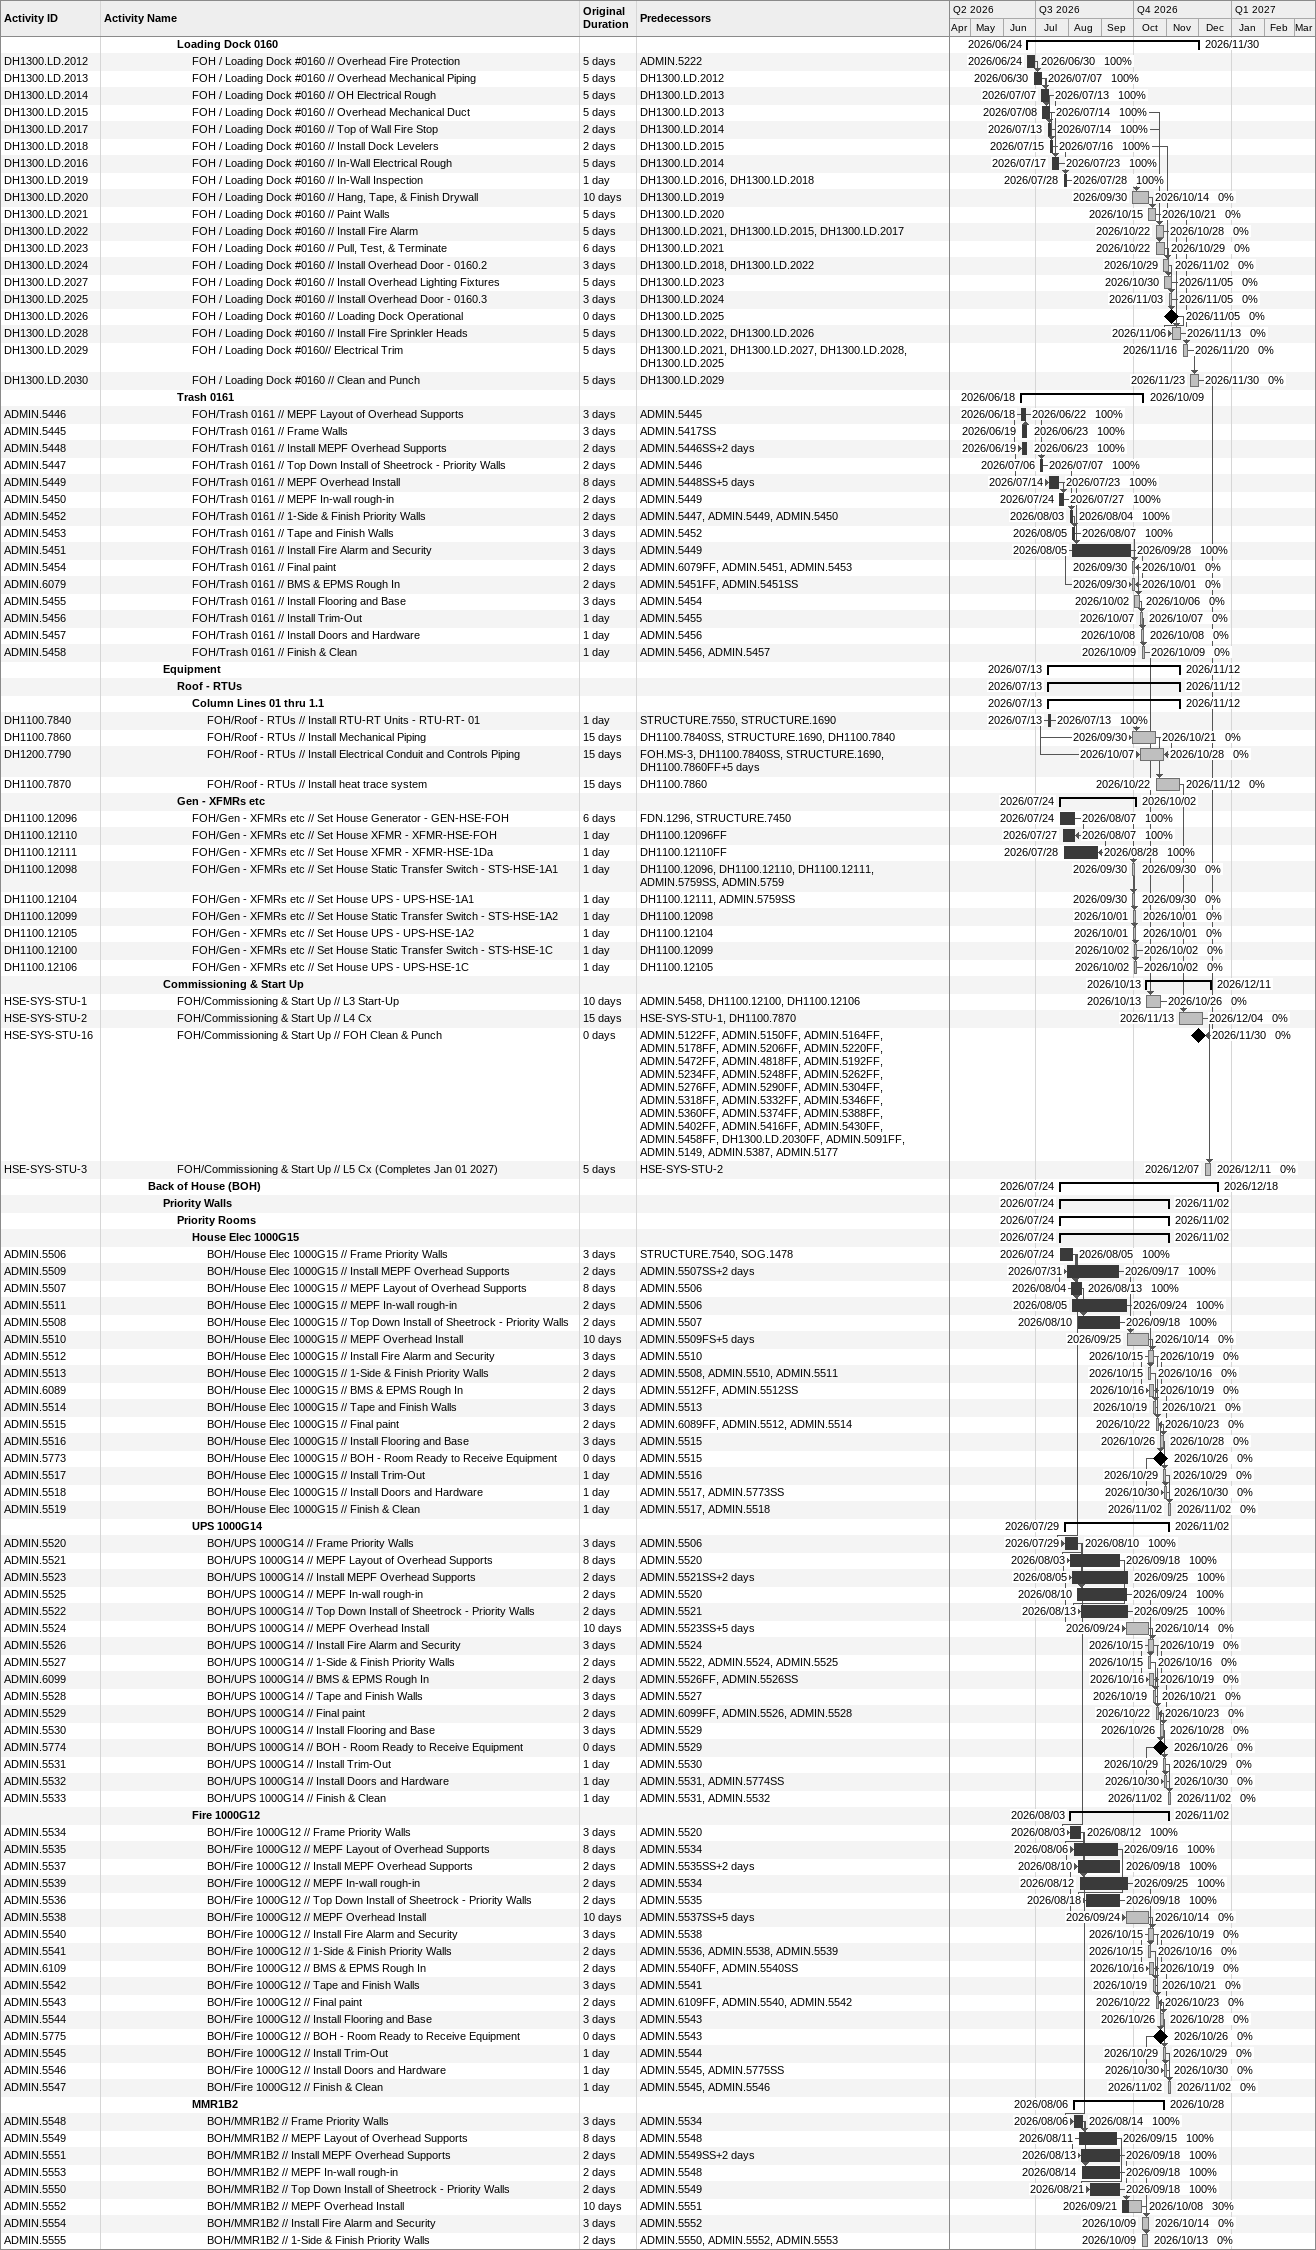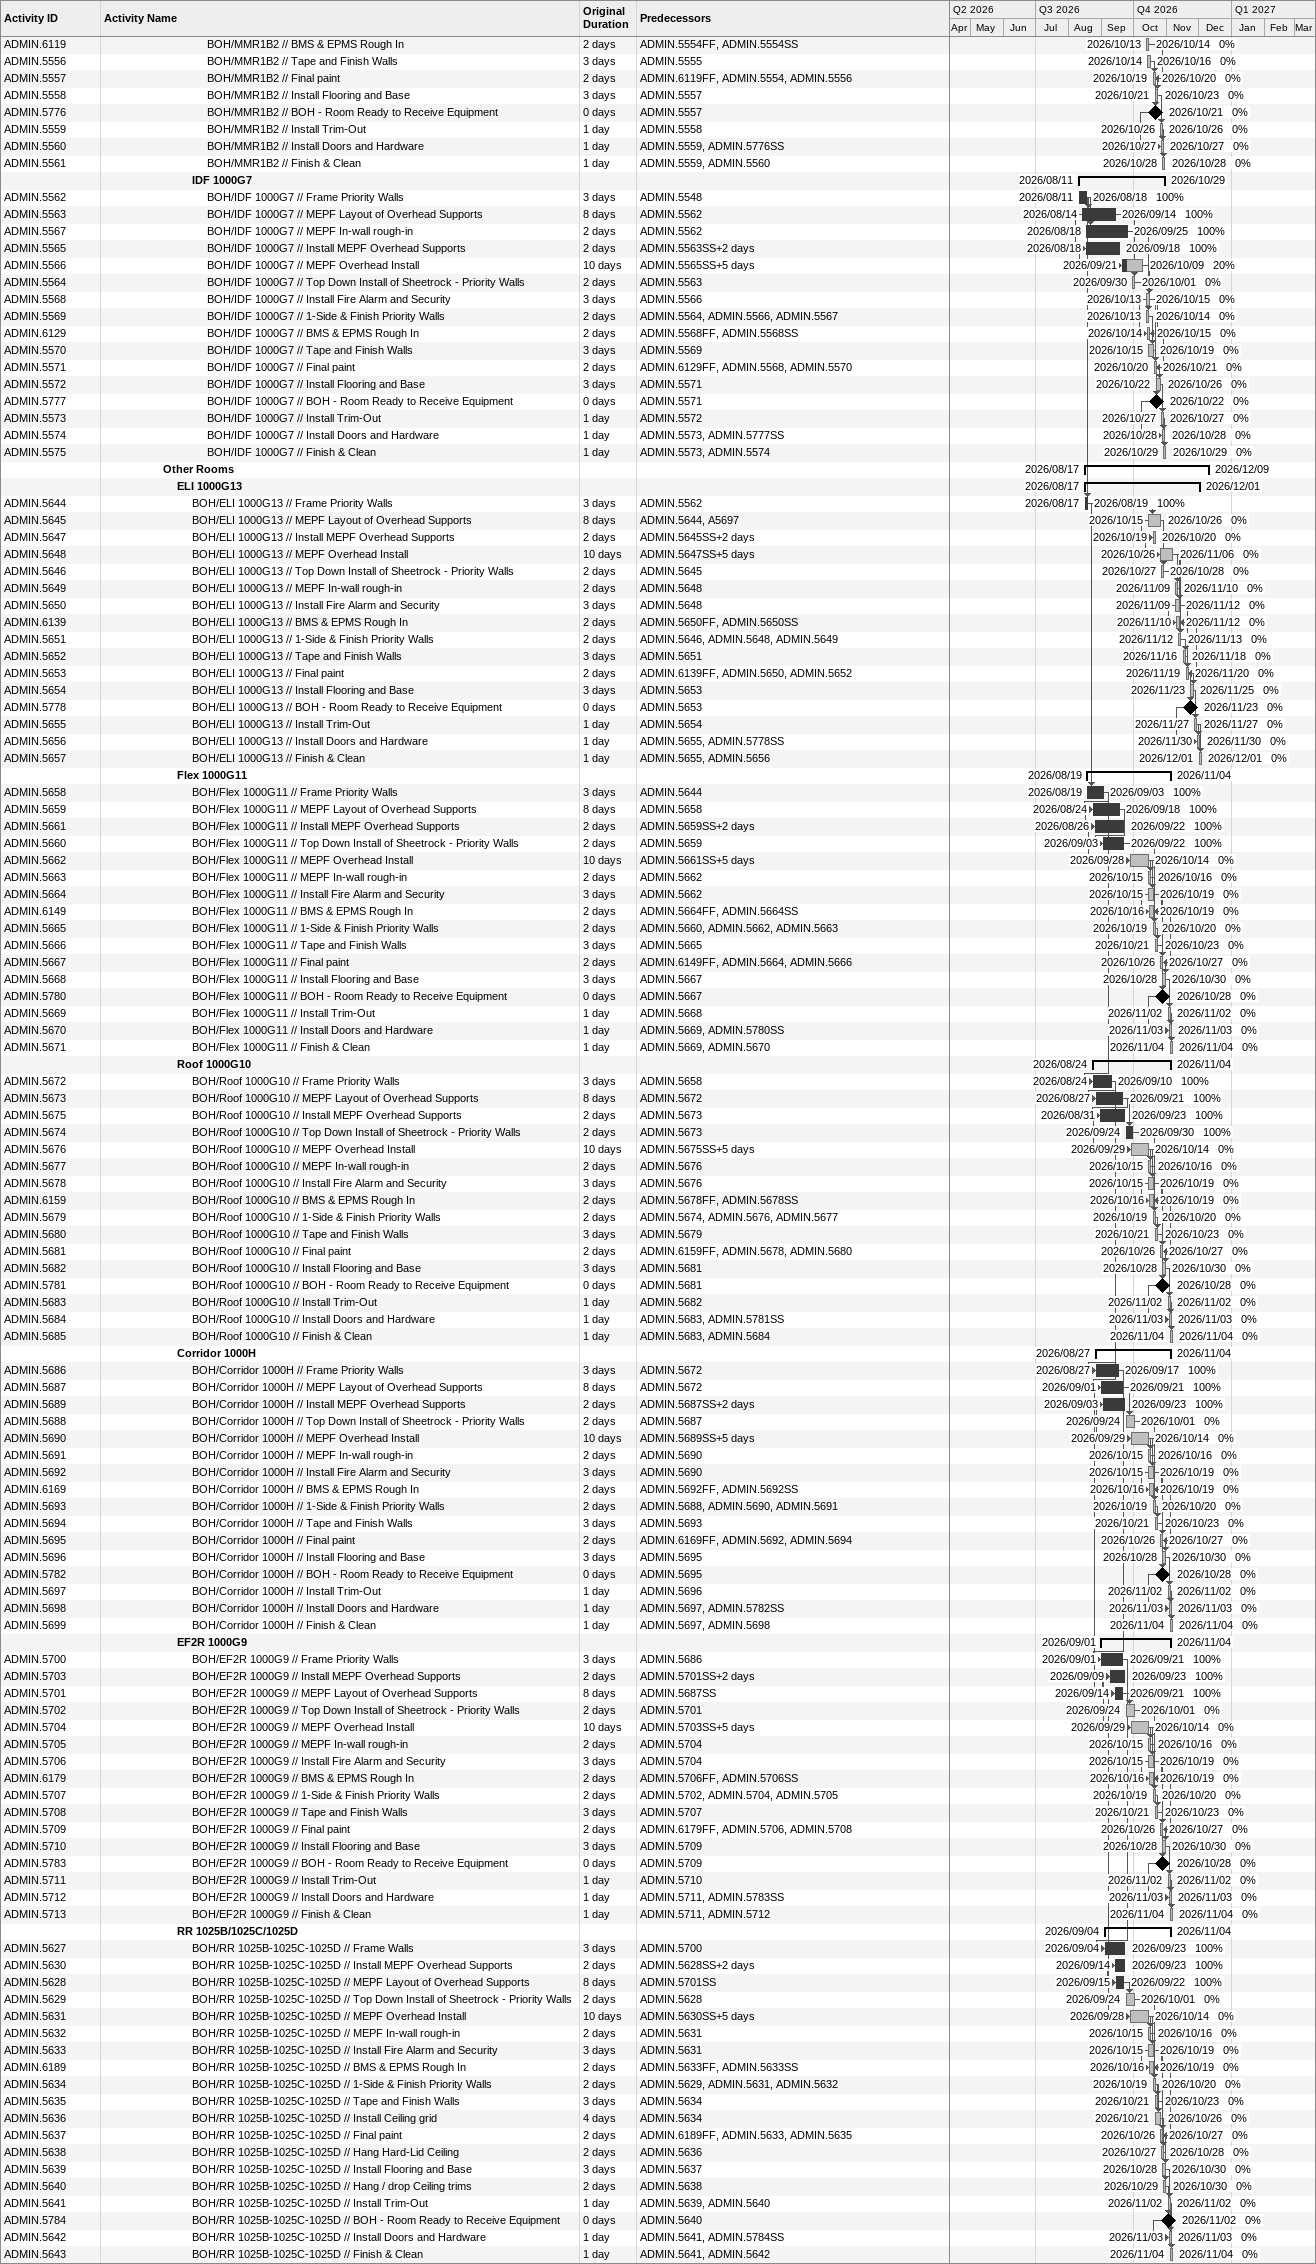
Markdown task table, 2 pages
| ID | Level | Task | Original duration | Start | Finish | Predecessors | % complete |
|---|---|---|---|---|---|---|---|
|  | 6 | **Loading Dock 0160** |  | 2026-06-24 | 2026-11-30 |  |  |
| DH1300.LD.2012 | 7 | FOH / Loading Dock #0160 // Overhead Fire Protection | 5d | 2026-06-24 | 2026-06-30 | ADMIN.5222 | 100 |
| DH1300.LD.2013 | 7 | FOH / Loading Dock #0160 // Overhead Mechanical Piping | 5d | 2026-06-30 | 2026-07-07 | DH1300.LD.2012 | 100 |
| DH1300.LD.2014 | 7 | FOH / Loading Dock #0160 // OH Electrical Rough | 5d | 2026-07-07 | 2026-07-13 | DH1300.LD.2013 | 100 |
| DH1300.LD.2015 | 7 | FOH / Loading Dock #0160 // Overhead Mechanical Duct | 5d | 2026-07-08 | 2026-07-14 | DH1300.LD.2013 | 100 |
| DH1300.LD.2017 | 7 | FOH / Loading Dock #0160 // Top of Wall Fire Stop | 2d | 2026-07-13 | 2026-07-14 | DH1300.LD.2014 | 100 |
| DH1300.LD.2018 | 7 | FOH / Loading Dock #0160 // Install Dock Levelers | 2d | 2026-07-15 | 2026-07-16 | DH1300.LD.2015 | 100 |
| DH1300.LD.2016 | 7 | FOH / Loading Dock #0160 // In-Wall Electrical Rough | 5d | 2026-07-17 | 2026-07-23 | DH1300.LD.2014 | 100 |
| DH1300.LD.2019 | 7 | FOH / Loading Dock #0160 // In-Wall Inspection | 1d | 2026-07-28 | 2026-07-28 | DH1300.LD.2016, DH1300.LD.2018 | 100 |
| DH1300.LD.2020 | 7 | FOH / Loading Dock #0160 // Hang, Tape, & Finish Drywall | 10d | 2026-09-30 | 2026-10-14 | DH1300.LD.2019 | 0 |
| DH1300.LD.2021 | 7 | FOH / Loading Dock #0160 // Paint Walls | 5d | 2026-10-15 | 2026-10-21 | DH1300.LD.2020 | 0 |
| DH1300.LD.2022 | 7 | FOH / Loading Dock #0160 // Install Fire Alarm | 5d | 2026-10-22 | 2026-10-28 | DH1300.LD.2021, DH1300.LD.2015, DH1300.LD.2017 | 0 |
| DH1300.LD.2023 | 7 | FOH / Loading Dock #0160 // Pull, Test, & Terminate | 6d | 2026-10-22 | 2026-10-29 | DH1300.LD.2021 | 0 |
| DH1300.LD.2024 | 7 | FOH / Loading Dock #0160 // Install Overhead Door - 0160.2 | 3d | 2026-10-29 | 2026-11-02 | DH1300.LD.2018, DH1300.LD.2022 | 0 |
| DH1300.LD.2027 | 7 | FOH / Loading Dock #0160 // Install Overhead Lighting Fixtures | 5d | 2026-10-30 | 2026-11-05 | DH1300.LD.2023 | 0 |
| DH1300.LD.2025 | 7 | FOH / Loading Dock #0160 // Install Overhead Door - 0160.3 | 3d | 2026-11-03 | 2026-11-05 | DH1300.LD.2024 | 0 |
| DH1300.LD.2026 | 7 | FOH / Loading Dock #0160 // Loading Dock Operational | 0d | 2026-11-05 | 2026-11-05 | DH1300.LD.2025 | 0 |
| DH1300.LD.2028 | 7 | FOH / Loading Dock #0160 // Install Fire Sprinkler Heads | 5d | 2026-11-06 | 2026-11-13 | DH1300.LD.2022, DH1300.LD.2026 | 0 |
| DH1300.LD.2029 | 7 | FOH / Loading Dock #0160// Electrical Trim | 5d | 2026-11-16 | 2026-11-20 | DH1300.LD.2021, DH1300.LD.2027, DH1300.LD.2028, DH1300.LD.2025 | 0 |
| DH1300.LD.2030 | 7 | FOH / Loading Dock #0160 // Clean and Punch | 5d | 2026-11-23 | 2026-11-30 | DH1300.LD.2029 | 0 |
|  | 6 | **Trash 0161** |  | 2026-06-18 | 2026-10-09 |  |  |
| ADMIN.5446 | 7 | FOH/Trash 0161 // MEPF Layout of Overhead Supports | 3d | 2026-06-18 | 2026-06-22 | ADMIN.5445 | 100 |
| ADMIN.5445 | 7 | FOH/Trash 0161 // Frame Walls | 3d | 2026-06-19 | 2026-06-23 | ADMIN.5417SS | 100 |
| ADMIN.5448 | 7 | FOH/Trash 0161 // Install MEPF Overhead Supports | 2d | 2026-06-19 | 2026-06-23 | ADMIN.5446SS+2d | 100 |
| ADMIN.5447 | 7 | FOH/Trash 0161 // Top Down Install of Sheetrock - Priority Walls | 2d | 2026-07-06 | 2026-07-07 | ADMIN.5446 | 100 |
| ADMIN.5449 | 7 | FOH/Trash 0161 // MEPF Overhead Install | 8d | 2026-07-14 | 2026-07-23 | ADMIN.5448SS+5d | 100 |
| ADMIN.5450 | 7 | FOH/Trash 0161 // MEPF In-wall rough-in | 2d | 2026-07-24 | 2026-07-27 | ADMIN.5449 | 100 |
| ADMIN.5452 | 7 | FOH/Trash 0161 // 1-Side & Finish Priority Walls | 2d | 2026-08-03 | 2026-08-04 | ADMIN.5447, ADMIN.5449, ADMIN.5450 | 100 |
| ADMIN.5453 | 7 | FOH/Trash 0161 // Tape and Finish Walls | 3d | 2026-08-05 | 2026-08-07 | ADMIN.5452 | 100 |
| ADMIN.5451 | 7 | FOH/Trash 0161 // Install Fire Alarm and Security | 3d | 2026-08-05 | 2026-09-28 | ADMIN.5449 | 100 |
| ADMIN.5454 | 7 | FOH/Trash 0161 // Final paint | 2d | 2026-09-30 | 2026-10-01 | ADMIN.6079FF, ADMIN.5451, ADMIN.5453 | 0 |
| ADMIN.6079 | 7 | FOH/Trash 0161 // BMS & EPMS Rough In | 2d | 2026-09-30 | 2026-10-01 | ADMIN.5451FF, ADMIN.5451SS | 0 |
| ADMIN.5455 | 7 | FOH/Trash 0161 // Install Flooring and Base | 3d | 2026-10-02 | 2026-10-06 | ADMIN.5454 | 0 |
| ADMIN.5456 | 7 | FOH/Trash 0161 // Install Trim-Out | 1d | 2026-10-07 | 2026-10-07 | ADMIN.5455 | 0 |
| ADMIN.5457 | 7 | FOH/Trash 0161 // Install Doors and Hardware | 1d | 2026-10-08 | 2026-10-08 | ADMIN.5456 | 0 |
| ADMIN.5458 | 7 | FOH/Trash 0161 // Finish & Clean | 1d | 2026-10-09 | 2026-10-09 | ADMIN.5456, ADMIN.5457 | 0 |
|  | 5 | **Equipment** |  | 2026-07-13 | 2026-11-12 |  |  |
|  | 6 | **Roof - RTUs** |  | 2026-07-13 | 2026-11-12 |  |  |
|  | 7 | **Column Lines 01 thru 1.1** |  | 2026-07-13 | 2026-11-12 |  |  |
| DH1100.7840 | 8 | FOH/Roof - RTUs // Install RTU-RT Units - RTU-RT- 01 | 1d | 2026-07-13 | 2026-07-13 | STRUCTURE.7550, STRUCTURE.1690 | 100 |
| DH1100.7860 | 8 | FOH/Roof - RTUs // Install Mechanical Piping | 15d | 2026-09-30 | 2026-10-21 | DH1100.7840SS, STRUCTURE.1690, DH1100.7840 | 0 |
| DH1200.7790 | 8 | FOH/Roof - RTUs // Install Electrical Conduit and Controls Piping | 15d | 2026-10-07 | 2026-10-28 | FOH.MS-3, DH1100.7840SS, STRUCTURE.1690, DH1100.7860FF+5d | 0 |
| DH1100.7870 | 8 | FOH/Roof - RTUs // Install heat trace system | 15d | 2026-10-22 | 2026-11-12 | DH1100.7860 | 0 |
|  | 6 | **Gen - XFMRs etc** |  | 2026-07-24 | 2026-10-02 |  |  |
| DH1100.12096 | 7 | FOH/Gen - XFMRs etc // Set House Generator - GEN-HSE-FOH | 6d | 2026-07-24 | 2026-08-07 | FDN.1296, STRUCTURE.7450 | 100 |
| DH1100.12110 | 7 | FOH/Gen - XFMRs etc // Set House XFMR - XFMR-HSE-FOH | 1d | 2026-07-27 | 2026-08-07 | DH1100.12096FF | 100 |
| DH1100.12111 | 7 | FOH/Gen - XFMRs etc // Set House XFMR - XFMR-HSE-1Da | 1d | 2026-07-28 | 2026-08-28 | DH1100.12110FF | 100 |
| DH1100.12098 | 7 | FOH/Gen - XFMRs etc // Set House Static Transfer Switch - STS-HSE-1A1 | 1d | 2026-09-30 | 2026-09-30 | DH1100.12096, DH1100.12110, DH1100.12111, ADMIN.5759SS, ADMIN.5759 | 0 |
| DH1100.12104 | 7 | FOH/Gen - XFMRs etc // Set House UPS - UPS-HSE-1A1 | 1d | 2026-09-30 | 2026-09-30 | DH1100.12111, ADMIN.5759SS | 0 |
| DH1100.12099 | 7 | FOH/Gen - XFMRs etc // Set House Static Transfer Switch - STS-HSE-1A2 | 1d | 2026-10-01 | 2026-10-01 | DH1100.12098 | 0 |
| DH1100.12105 | 7 | FOH/Gen - XFMRs etc // Set House UPS - UPS-HSE-1A2 | 1d | 2026-10-01 | 2026-10-01 | DH1100.12104 | 0 |
| DH1100.12100 | 7 | FOH/Gen - XFMRs etc // Set House Static Transfer Switch - STS-HSE-1C | 1d | 2026-10-02 | 2026-10-02 | DH1100.12099 | 0 |
| DH1100.12106 | 7 | FOH/Gen - XFMRs etc // Set House UPS - UPS-HSE-1C | 1d | 2026-10-02 | 2026-10-02 | DH1100.12105 | 0 |
|  | 5 | **Commissioning & Start Up** |  | 2026-10-13 | 2026-12-11 |  |  |
| HSE-SYS-STU-1 | 6 | FOH/Commissioning & Start Up // L3 Start-Up | 10d | 2026-10-13 | 2026-10-26 | ADMIN.5458, DH1100.12100, DH1100.12106 | 0 |
| HSE-SYS-STU-2 | 6 | FOH/Commissioning & Start Up // L4 Cx | 15d | 2026-11-13 | 2026-12-04 | HSE-SYS-STU-1, DH1100.7870 | 0 |
| HSE-SYS-STU-16 | 6 | FOH/Commissioning & Start Up // FOH Clean & Punch | 0d | 2026-11-30 | 2026-11-30 | ADMIN.5122FF, ADMIN.5150FF, ADMIN.5164FF, ADMIN.5178FF, ADMIN.5206FF, ADMIN.5220FF, ADMIN.5472FF, ADMIN.4818FF, ADMIN.5192FF, ADMIN.5234FF, ADMIN.5248FF, ADMIN.5262FF, ADMIN.5276FF, ADMIN.5290FF, ADMIN.5304FF, ADMIN.5318FF, ADMIN.5332FF, ADMIN.5346FF, ADMIN.5360FF, ADMIN.5374FF, ADMIN.5388FF, ADMIN.5402FF, ADMIN.5416FF, ADMIN.5430FF, ADMIN.5458FF, DH1300.LD.2030FF, ADMIN.5091FF, ADMIN.5149, ADMIN.5387, ADMIN.5177 | 0 |
| HSE-SYS-STU-3 | 6 | FOH/Commissioning & Start Up // L5 Cx (Completes Jan 01 2027) | 5d | 2026-12-07 | 2026-12-11 | HSE-SYS-STU-2 | 0 |
|  | 4 | **Back of House (BOH)** |  | 2026-07-24 | 2026-12-18 |  |  |
|  | 5 | **Priority Walls** |  | 2026-07-24 | 2026-11-02 |  |  |
|  | 6 | **Priority Rooms** |  | 2026-07-24 | 2026-11-02 |  |  |
|  | 7 | **House Elec 1000G15** |  | 2026-07-24 | 2026-11-02 |  |  |
| ADMIN.5506 | 8 | BOH/House Elec 1000G15 // Frame Priority Walls | 3d | 2026-07-24 | 2026-08-05 | STRUCTURE.7540, SOG.1478 | 100 |
| ADMIN.5509 | 8 | BOH/House Elec 1000G15 // Install MEPF Overhead Supports | 2d | 2026-07-31 | 2026-09-17 | ADMIN.5507SS+2d | 100 |
| ADMIN.5507 | 8 | BOH/House Elec 1000G15 // MEPF Layout of Overhead Supports | 8d | 2026-08-04 | 2026-08-13 | ADMIN.5506 | 100 |
| ADMIN.5511 | 8 | BOH/House Elec 1000G15 // MEPF In-wall rough-in | 2d | 2026-08-05 | 2026-09-24 | ADMIN.5506 | 100 |
| ADMIN.5508 | 8 | BOH/House Elec 1000G15 // Top Down Install of Sheetrock - Priority Walls | 2d | 2026-08-10 | 2026-09-18 | ADMIN.5507 | 100 |
| ADMIN.5510 | 8 | BOH/House Elec 1000G15 // MEPF Overhead Install | 10d | 2026-09-25 | 2026-10-14 | ADMIN.5509FS+5d | 0 |
| ADMIN.5512 | 8 | BOH/House Elec 1000G15 // Install Fire Alarm and Security | 3d | 2026-10-15 | 2026-10-19 | ADMIN.5510 | 0 |
| ADMIN.5513 | 8 | BOH/House Elec 1000G15 // 1-Side & Finish Priority Walls | 2d | 2026-10-15 | 2026-10-16 | ADMIN.5508, ADMIN.5510, ADMIN.5511 | 0 |
| ADMIN.6089 | 8 | BOH/House Elec 1000G15 // BMS & EPMS Rough In | 2d | 2026-10-16 | 2026-10-19 | ADMIN.5512FF, ADMIN.5512SS | 0 |
| ADMIN.5514 | 8 | BOH/House Elec 1000G15 // Tape and Finish Walls | 3d | 2026-10-19 | 2026-10-21 | ADMIN.5513 | 0 |
| ADMIN.5515 | 8 | BOH/House Elec 1000G15 // Final paint | 2d | 2026-10-22 | 2026-10-23 | ADMIN.6089FF, ADMIN.5512, ADMIN.5514 | 0 |
| ADMIN.5516 | 8 | BOH/House Elec 1000G15 // Install Flooring and Base | 3d | 2026-10-26 | 2026-10-28 | ADMIN.5515 | 0 |
| ADMIN.5773 | 8 | BOH/House Elec 1000G15 // BOH - Room Ready to Receive Equipment | 0d | 2026-10-26 | 2026-10-26 | ADMIN.5515 | 0 |
| ADMIN.5517 | 8 | BOH/House Elec 1000G15 // Install Trim-Out | 1d | 2026-10-29 | 2026-10-29 | ADMIN.5516 | 0 |
| ADMIN.5518 | 8 | BOH/House Elec 1000G15 // Install Doors and Hardware | 1d | 2026-10-30 | 2026-10-30 | ADMIN.5517, ADMIN.5773SS | 0 |
| ADMIN.5519 | 8 | BOH/House Elec 1000G15 // Finish & Clean | 1d | 2026-11-02 | 2026-11-02 | ADMIN.5517, ADMIN.5518 | 0 |
|  | 7 | **UPS 1000G14** |  | 2026-07-29 | 2026-11-02 |  |  |
| ADMIN.5520 | 8 | BOH/UPS 1000G14 // Frame Priority Walls | 3d | 2026-07-29 | 2026-08-10 | ADMIN.5506 | 100 |
| ADMIN.5521 | 8 | BOH/UPS 1000G14 // MEPF Layout of Overhead Supports | 8d | 2026-08-03 | 2026-09-18 | ADMIN.5520 | 100 |
| ADMIN.5523 | 8 | BOH/UPS 1000G14 // Install MEPF Overhead Supports | 2d | 2026-08-05 | 2026-09-25 | ADMIN.5521SS+2d | 100 |
| ADMIN.5525 | 8 | BOH/UPS 1000G14 // MEPF In-wall rough-in | 2d | 2026-08-10 | 2026-09-24 | ADMIN.5520 | 100 |
| ADMIN.5522 | 8 | BOH/UPS 1000G14 // Top Down Install of Sheetrock - Priority Walls | 2d | 2026-08-13 | 2026-09-25 | ADMIN.5521 | 100 |
| ADMIN.5524 | 8 | BOH/UPS 1000G14 // MEPF Overhead Install | 10d | 2026-09-24 | 2026-10-14 | ADMIN.5523SS+5d | 0 |
| ADMIN.5526 | 8 | BOH/UPS 1000G14 // Install Fire Alarm and Security | 3d | 2026-10-15 | 2026-10-19 | ADMIN.5524 | 0 |
| ADMIN.5527 | 8 | BOH/UPS 1000G14 // 1-Side & Finish Priority Walls | 2d | 2026-10-15 | 2026-10-16 | ADMIN.5522, ADMIN.5524, ADMIN.5525 | 0 |
| ADMIN.6099 | 8 | BOH/UPS 1000G14 // BMS & EPMS Rough In | 2d | 2026-10-16 | 2026-10-19 | ADMIN.5526FF, ADMIN.5526SS | 0 |
| ADMIN.5528 | 8 | BOH/UPS 1000G14 // Tape and Finish Walls | 3d | 2026-10-19 | 2026-10-21 | ADMIN.5527 | 0 |
| ADMIN.5529 | 8 | BOH/UPS 1000G14 // Final paint | 2d | 2026-10-22 | 2026-10-23 | ADMIN.6099FF, ADMIN.5526, ADMIN.5528 | 0 |
| ADMIN.5530 | 8 | BOH/UPS 1000G14 // Install Flooring and Base | 3d | 2026-10-26 | 2026-10-28 | ADMIN.5529 | 0 |
| ADMIN.5774 | 8 | BOH/UPS 1000G14 // BOH - Room Ready to Receive Equipment | 0d | 2026-10-26 | 2026-10-26 | ADMIN.5529 | 0 |
| ADMIN.5531 | 8 | BOH/UPS 1000G14 // Install Trim-Out | 1d | 2026-10-29 | 2026-10-29 | ADMIN.5530 | 0 |
| ADMIN.5532 | 8 | BOH/UPS 1000G14 // Install Doors and Hardware | 1d | 2026-10-30 | 2026-10-30 | ADMIN.5531, ADMIN.5774SS | 0 |
| ADMIN.5533 | 8 | BOH/UPS 1000G14 // Finish & Clean | 1d | 2026-11-02 | 2026-11-02 | ADMIN.5531, ADMIN.5532 | 0 |
|  | 7 | **Fire 1000G12** |  | 2026-08-03 | 2026-11-02 |  |  |
| ADMIN.5534 | 8 | BOH/Fire 1000G12 // Frame Priority Walls | 3d | 2026-08-03 | 2026-08-12 | ADMIN.5520 | 100 |
| ADMIN.5535 | 8 | BOH/Fire 1000G12 // MEPF Layout of Overhead Supports | 8d | 2026-08-06 | 2026-09-16 | ADMIN.5534 | 100 |
| ADMIN.5537 | 8 | BOH/Fire 1000G12 // Install MEPF Overhead Supports | 2d | 2026-08-10 | 2026-09-18 | ADMIN.5535SS+2d | 100 |
| ADMIN.5539 | 8 | BOH/Fire 1000G12 // MEPF In-wall rough-in | 2d | 2026-08-12 | 2026-09-25 | ADMIN.5534 | 100 |
| ADMIN.5536 | 8 | BOH/Fire 1000G12 // Top Down Install of Sheetrock - Priority Walls | 2d | 2026-08-18 | 2026-09-18 | ADMIN.5535 | 100 |
| ADMIN.5538 | 8 | BOH/Fire 1000G12 // MEPF Overhead Install | 10d | 2026-09-24 | 2026-10-14 | ADMIN.5537SS+5d | 0 |
| ADMIN.5540 | 8 | BOH/Fire 1000G12 // Install Fire Alarm and Security | 3d | 2026-10-15 | 2026-10-19 | ADMIN.5538 | 0 |
| ADMIN.5541 | 8 | BOH/Fire 1000G12 // 1-Side & Finish Priority Walls | 2d | 2026-10-15 | 2026-10-16 | ADMIN.5536, ADMIN.5538, ADMIN.5539 | 0 |
| ADMIN.6109 | 8 | BOH/Fire 1000G12 // BMS & EPMS Rough In | 2d | 2026-10-16 | 2026-10-19 | ADMIN.5540FF, ADMIN.5540SS | 0 |
| ADMIN.5542 | 8 | BOH/Fire 1000G12 // Tape and Finish Walls | 3d | 2026-10-19 | 2026-10-21 | ADMIN.5541 | 0 |
| ADMIN.5543 | 8 | BOH/Fire 1000G12 // Final paint | 2d | 2026-10-22 | 2026-10-23 | ADMIN.6109FF, ADMIN.5540, ADMIN.5542 | 0 |
| ADMIN.5544 | 8 | BOH/Fire 1000G12 // Install Flooring and Base | 3d | 2026-10-26 | 2026-10-28 | ADMIN.5543 | 0 |
| ADMIN.5775 | 8 | BOH/Fire 1000G12 // BOH - Room Ready to Receive Equipment | 0d | 2026-10-26 | 2026-10-26 | ADMIN.5543 | 0 |
| ADMIN.5545 | 8 | BOH/Fire 1000G12 // Install Trim-Out | 1d | 2026-10-29 | 2026-10-29 | ADMIN.5544 | 0 |
| ADMIN.5546 | 8 | BOH/Fire 1000G12 // Install Doors and Hardware | 1d | 2026-10-30 | 2026-10-30 | ADMIN.5545, ADMIN.5775SS | 0 |
| ADMIN.5547 | 8 | BOH/Fire 1000G12 // Finish & Clean | 1d | 2026-11-02 | 2026-11-02 | ADMIN.5545, ADMIN.5546 | 0 |
|  | 7 | **MMR1B2** |  | 2026-08-06 | 2026-10-28 |  |  |
| ADMIN.5548 | 8 | BOH/MMR1B2 // Frame Priority Walls | 3d | 2026-08-06 | 2026-08-14 | ADMIN.5534 | 100 |
| ADMIN.5549 | 8 | BOH/MMR1B2 // MEPF Layout of Overhead Supports | 8d | 2026-08-11 | 2026-09-15 | ADMIN.5548 | 100 |
| ADMIN.5551 | 8 | BOH/MMR1B2 // Install MEPF Overhead Supports | 2d | 2026-08-13 | 2026-09-18 | ADMIN.5549SS+2d | 100 |
| ADMIN.5553 | 8 | BOH/MMR1B2 // MEPF In-wall rough-in | 2d | 2026-08-14 | 2026-09-18 | ADMIN.5548 | 100 |
| ADMIN.5550 | 8 | BOH/MMR1B2 // Top Down Install of Sheetrock - Priority Walls | 2d | 2026-08-21 | 2026-09-18 | ADMIN.5549 | 100 |
| ADMIN.5552 | 8 | BOH/MMR1B2 // MEPF Overhead Install | 10d | 2026-09-21 | 2026-10-08 | ADMIN.5551 | 30 |
| ADMIN.5554 | 8 | BOH/MMR1B2 // Install Fire Alarm and Security | 3d | 2026-10-09 | 2026-10-14 | ADMIN.5552 | 0 |
| ADMIN.5555 | 8 | BOH/MMR1B2 // 1-Side & Finish Priority Walls | 2d | 2026-10-09 | 2026-10-13 | ADMIN.5550, ADMIN.5552, ADMIN.5553 | 0 |
| ADMIN.6119 | 8 | BOH/MMR1B2 // BMS & EPMS Rough In | 2d | 2026-10-13 | 2026-10-14 | ADMIN.5554FF, ADMIN.5554SS | 0 |
| ADMIN.5556 | 8 | BOH/MMR1B2 // Tape and Finish Walls | 3d | 2026-10-14 | 2026-10-16 | ADMIN.5555 | 0 |
| ADMIN.5557 | 8 | BOH/MMR1B2 // Final paint | 2d | 2026-10-19 | 2026-10-20 | ADMIN.6119FF, ADMIN.5554, ADMIN.5556 | 0 |
| ADMIN.5558 | 8 | BOH/MMR1B2 // Install Flooring and Base | 3d | 2026-10-21 | 2026-10-23 | ADMIN.5557 | 0 |
| ADMIN.5776 | 8 | BOH/MMR1B2 // BOH - Room Ready to Receive Equipment | 0d | 2026-10-21 | 2026-10-21 | ADMIN.5557 | 0 |
| ADMIN.5559 | 8 | BOH/MMR1B2 // Install Trim-Out | 1d | 2026-10-26 | 2026-10-26 | ADMIN.5558 | 0 |
| ADMIN.5560 | 8 | BOH/MMR1B2 // Install Doors and Hardware | 1d | 2026-10-27 | 2026-10-27 | ADMIN.5559, ADMIN.5776SS | 0 |
| ADMIN.5561 | 8 | BOH/MMR1B2 // Finish & Clean | 1d | 2026-10-28 | 2026-10-28 | ADMIN.5559, ADMIN.5560 | 0 |
|  | 7 | **IDF 1000G7** |  | 2026-08-11 | 2026-10-29 |  |  |
| ADMIN.5562 | 8 | BOH/IDF 1000G7 // Frame Priority Walls | 3d | 2026-08-11 | 2026-08-18 | ADMIN.5548 | 100 |
| ADMIN.5563 | 8 | BOH/IDF 1000G7 // MEPF Layout of Overhead Supports | 8d | 2026-08-14 | 2026-09-14 | ADMIN.5562 | 100 |
| ADMIN.5567 | 8 | BOH/IDF 1000G7 // MEPF In-wall rough-in | 2d | 2026-08-18 | 2026-09-25 | ADMIN.5562 | 100 |
| ADMIN.5565 | 8 | BOH/IDF 1000G7 // Install MEPF Overhead Supports | 2d | 2026-08-18 | 2026-09-18 | ADMIN.5563SS+2d | 100 |
| ADMIN.5566 | 8 | BOH/IDF 1000G7 // MEPF Overhead Install | 10d | 2026-09-21 | 2026-10-09 | ADMIN.5565SS+5d | 20 |
| ADMIN.5564 | 8 | BOH/IDF 1000G7 // Top Down Install of Sheetrock - Priority Walls | 2d | 2026-09-30 | 2026-10-01 | ADMIN.5563 | 0 |
| ADMIN.5568 | 8 | BOH/IDF 1000G7 // Install Fire Alarm and Security | 3d | 2026-10-13 | 2026-10-15 | ADMIN.5566 | 0 |
| ADMIN.5569 | 8 | BOH/IDF 1000G7 // 1-Side & Finish Priority Walls | 2d | 2026-10-13 | 2026-10-14 | ADMIN.5564, ADMIN.5566, ADMIN.5567 | 0 |
| ADMIN.6129 | 8 | BOH/IDF 1000G7 // BMS & EPMS Rough In | 2d | 2026-10-14 | 2026-10-15 | ADMIN.5568FF, ADMIN.5568SS | 0 |
| ADMIN.5570 | 8 | BOH/IDF 1000G7 // Tape and Finish Walls | 3d | 2026-10-15 | 2026-10-19 | ADMIN.5569 | 0 |
| ADMIN.5571 | 8 | BOH/IDF 1000G7 // Final paint | 2d | 2026-10-20 | 2026-10-21 | ADMIN.6129FF, ADMIN.5568, ADMIN.5570 | 0 |
| ADMIN.5572 | 8 | BOH/IDF 1000G7 // Install Flooring and Base | 3d | 2026-10-22 | 2026-10-26 | ADMIN.5571 | 0 |
| ADMIN.5777 | 8 | BOH/IDF 1000G7 // BOH - Room Ready to Receive Equipment | 0d | 2026-10-22 | 2026-10-22 | ADMIN.5571 | 0 |
| ADMIN.5573 | 8 | BOH/IDF 1000G7 // Install Trim-Out | 1d | 2026-10-27 | 2026-10-27 | ADMIN.5572 | 0 |
| ADMIN.5574 | 8 | BOH/IDF 1000G7 // Install Doors and Hardware | 1d | 2026-10-28 | 2026-10-28 | ADMIN.5573, ADMIN.5777SS | 0 |
| ADMIN.5575 | 8 | BOH/IDF 1000G7 // Finish & Clean | 1d | 2026-10-29 | 2026-10-29 | ADMIN.5573, ADMIN.5574 | 0 |
|  | 5 | **Other Rooms** |  | 2026-08-17 | 2026-12-09 |  |  |
|  | 6 | **ELI 1000G13** |  | 2026-08-17 | 2026-12-01 |  |  |
| ADMIN.5644 | 7 | BOH/ELI 1000G13 // Frame Priority Walls | 3d | 2026-08-17 | 2026-08-19 | ADMIN.5562 | 100 |
| ADMIN.5645 | 7 | BOH/ELI 1000G13 // MEPF Layout of Overhead Supports | 8d | 2026-10-15 | 2026-10-26 | ADMIN.5644, A5697 | 0 |
| ADMIN.5647 | 7 | BOH/ELI 1000G13 // Install MEPF Overhead Supports | 2d | 2026-10-19 | 2026-10-20 | ADMIN.5645SS+2d | 0 |
| ADMIN.5648 | 7 | BOH/ELI 1000G13 // MEPF Overhead Install | 10d | 2026-10-26 | 2026-11-06 | ADMIN.5647SS+5d | 0 |
| ADMIN.5646 | 7 | BOH/ELI 1000G13 // Top Down Install of Sheetrock - Priority Walls | 2d | 2026-10-27 | 2026-10-28 | ADMIN.5645 | 0 |
| ADMIN.5649 | 7 | BOH/ELI 1000G13 // MEPF In-wall rough-in | 2d | 2026-11-09 | 2026-11-10 | ADMIN.5648 | 0 |
| ADMIN.5650 | 7 | BOH/ELI 1000G13 // Install Fire Alarm and Security | 3d | 2026-11-09 | 2026-11-12 | ADMIN.5648 | 0 |
| ADMIN.6139 | 7 | BOH/ELI 1000G13 // BMS & EPMS Rough In | 2d | 2026-11-10 | 2026-11-12 | ADMIN.5650FF, ADMIN.5650SS | 0 |
| ADMIN.5651 | 7 | BOH/ELI 1000G13 // 1-Side & Finish Priority Walls | 2d | 2026-11-12 | 2026-11-13 | ADMIN.5646, ADMIN.5648, ADMIN.5649 | 0 |
| ADMIN.5652 | 7 | BOH/ELI 1000G13 // Tape and Finish Walls | 3d | 2026-11-16 | 2026-11-18 | ADMIN.5651 | 0 |
| ADMIN.5653 | 7 | BOH/ELI 1000G13 // Final paint | 2d | 2026-11-19 | 2026-11-20 | ADMIN.6139FF, ADMIN.5650, ADMIN.5652 | 0 |
| ADMIN.5654 | 7 | BOH/ELI 1000G13 // Install Flooring and Base | 3d | 2026-11-23 | 2026-11-25 | ADMIN.5653 | 0 |
| ADMIN.5778 | 7 | BOH/ELI 1000G13 // BOH - Room Ready to Receive Equipment | 0d | 2026-11-23 | 2026-11-23 | ADMIN.5653 | 0 |
| ADMIN.5655 | 7 | BOH/ELI 1000G13 // Install Trim-Out | 1d | 2026-11-27 | 2026-11-27 | ADMIN.5654 | 0 |
| ADMIN.5656 | 7 | BOH/ELI 1000G13 // Install Doors and Hardware | 1d | 2026-11-30 | 2026-11-30 | ADMIN.5655, ADMIN.5778SS | 0 |
| ADMIN.5657 | 7 | BOH/ELI 1000G13 // Finish & Clean | 1d | 2026-12-01 | 2026-12-01 | ADMIN.5655, ADMIN.5656 | 0 |
|  | 6 | **Flex 1000G11** |  | 2026-08-19 | 2026-11-04 |  |  |
| ADMIN.5658 | 7 | BOH/Flex 1000G11 // Frame Priority Walls | 3d | 2026-08-19 | 2026-09-03 | ADMIN.5644 | 100 |
| ADMIN.5659 | 7 | BOH/Flex 1000G11 // MEPF Layout of Overhead Supports | 8d | 2026-08-24 | 2026-09-18 | ADMIN.5658 | 100 |
| ADMIN.5661 | 7 | BOH/Flex 1000G11 // Install MEPF Overhead Supports | 2d | 2026-08-26 | 2026-09-22 | ADMIN.5659SS+2d | 100 |
| ADMIN.5660 | 7 | BOH/Flex 1000G11 // Top Down Install of Sheetrock - Priority Walls | 2d | 2026-09-03 | 2026-09-22 | ADMIN.5659 | 100 |
| ADMIN.5662 | 7 | BOH/Flex 1000G11 // MEPF Overhead Install | 10d | 2026-09-28 | 2026-10-14 | ADMIN.5661SS+5d | 0 |
| ADMIN.5663 | 7 | BOH/Flex 1000G11 // MEPF In-wall rough-in | 2d | 2026-10-15 | 2026-10-16 | ADMIN.5662 | 0 |
| ADMIN.5664 | 7 | BOH/Flex 1000G11 // Install Fire Alarm and Security | 3d | 2026-10-15 | 2026-10-19 | ADMIN.5662 | 0 |
| ADMIN.6149 | 7 | BOH/Flex 1000G11 // BMS & EPMS Rough In | 2d | 2026-10-16 | 2026-10-19 | ADMIN.5664FF, ADMIN.5664SS | 0 |
| ADMIN.5665 | 7 | BOH/Flex 1000G11 // 1-Side & Finish Priority Walls | 2d | 2026-10-19 | 2026-10-20 | ADMIN.5660, ADMIN.5662, ADMIN.5663 | 0 |
| ADMIN.5666 | 7 | BOH/Flex 1000G11 // Tape and Finish Walls | 3d | 2026-10-21 | 2026-10-23 | ADMIN.5665 | 0 |
| ADMIN.5667 | 7 | BOH/Flex 1000G11 // Final paint | 2d | 2026-10-26 | 2026-10-27 | ADMIN.6149FF, ADMIN.5664, ADMIN.5666 | 0 |
| ADMIN.5668 | 7 | BOH/Flex 1000G11 // Install Flooring and Base | 3d | 2026-10-28 | 2026-10-30 | ADMIN.5667 | 0 |
| ADMIN.5780 | 7 | BOH/Flex 1000G11 // BOH - Room Ready to Receive Equipment | 0d | 2026-10-28 | 2026-10-28 | ADMIN.5667 | 0 |
| ADMIN.5669 | 7 | BOH/Flex 1000G11 // Install Trim-Out | 1d | 2026-11-02 | 2026-11-02 | ADMIN.5668 | 0 |
| ADMIN.5670 | 7 | BOH/Flex 1000G11 // Install Doors and Hardware | 1d | 2026-11-03 | 2026-11-03 | ADMIN.5669, ADMIN.5780SS | 0 |
| ADMIN.5671 | 7 | BOH/Flex 1000G11 // Finish & Clean | 1d | 2026-11-04 | 2026-11-04 | ADMIN.5669, ADMIN.5670 | 0 |
|  | 6 | **Roof 1000G10** |  | 2026-08-24 | 2026-11-04 |  |  |
| ADMIN.5672 | 7 | BOH/Roof 1000G10 // Frame Priority Walls | 3d | 2026-08-24 | 2026-09-10 | ADMIN.5658 | 100 |
| ADMIN.5673 | 7 | BOH/Roof 1000G10 // MEPF Layout of Overhead Supports | 8d | 2026-08-27 | 2026-09-21 | ADMIN.5672 | 100 |
| ADMIN.5675 | 7 | BOH/Roof 1000G10 // Install MEPF Overhead Supports | 2d | 2026-08-31 | 2026-09-23 | ADMIN.5673 | 100 |
| ADMIN.5674 | 7 | BOH/Roof 1000G10 // Top Down Install of Sheetrock - Priority Walls | 2d | 2026-09-24 | 2026-09-30 | ADMIN.5673 | 100 |
| ADMIN.5676 | 7 | BOH/Roof 1000G10 // MEPF Overhead Install | 10d | 2026-09-29 | 2026-10-14 | ADMIN.5675SS+5d | 0 |
| ADMIN.5677 | 7 | BOH/Roof 1000G10 // MEPF In-wall rough-in | 2d | 2026-10-15 | 2026-10-16 | ADMIN.5676 | 0 |
| ADMIN.5678 | 7 | BOH/Roof 1000G10 // Install Fire Alarm and Security | 3d | 2026-10-15 | 2026-10-19 | ADMIN.5676 | 0 |
| ADMIN.6159 | 7 | BOH/Roof 1000G10 // BMS & EPMS Rough In | 2d | 2026-10-16 | 2026-10-19 | ADMIN.5678FF, ADMIN.5678SS | 0 |
| ADMIN.5679 | 7 | BOH/Roof 1000G10 // 1-Side & Finish Priority Walls | 2d | 2026-10-19 | 2026-10-20 | ADMIN.5674, ADMIN.5676, ADMIN.5677 | 0 |
| ADMIN.5680 | 7 | BOH/Roof 1000G10 // Tape and Finish Walls | 3d | 2026-10-21 | 2026-10-23 | ADMIN.5679 | 0 |
| ADMIN.5681 | 7 | BOH/Roof 1000G10 // Final paint | 2d | 2026-10-26 | 2026-10-27 | ADMIN.6159FF, ADMIN.5678, ADMIN.5680 | 0 |
| ADMIN.5682 | 7 | BOH/Roof 1000G10 // Install Flooring and Base | 3d | 2026-10-28 | 2026-10-30 | ADMIN.5681 | 0 |
| ADMIN.5781 | 7 | BOH/Roof 1000G10 // BOH - Room Ready to Receive Equipment | 0d | 2026-10-28 | 2026-10-28 | ADMIN.5681 | 0 |
| ADMIN.5683 | 7 | BOH/Roof 1000G10 // Install Trim-Out | 1d | 2026-11-02 | 2026-11-02 | ADMIN.5682 | 0 |
| ADMIN.5684 | 7 | BOH/Roof 1000G10 // Install Doors and Hardware | 1d | 2026-11-03 | 2026-11-03 | ADMIN.5683, ADMIN.5781SS | 0 |
| ADMIN.5685 | 7 | BOH/Roof 1000G10 // Finish & Clean | 1d | 2026-11-04 | 2026-11-04 | ADMIN.5683, ADMIN.5684 | 0 |
|  | 6 | **Corridor 1000H** |  | 2026-08-27 | 2026-11-04 |  |  |
| ADMIN.5686 | 7 | BOH/Corridor 1000H // Frame Priority Walls | 3d | 2026-08-27 | 2026-09-17 | ADMIN.5672 | 100 |
| ADMIN.5687 | 7 | BOH/Corridor 1000H // MEPF Layout of Overhead Supports | 8d | 2026-09-01 | 2026-09-21 | ADMIN.5672 | 100 |
| ADMIN.5689 | 7 | BOH/Corridor 1000H // Install MEPF Overhead Supports | 2d | 2026-09-03 | 2026-09-23 | ADMIN.5687SS+2d | 100 |
| ADMIN.5688 | 7 | BOH/Corridor 1000H // Top Down Install of Sheetrock - Priority Walls | 2d | 2026-09-24 | 2026-10-01 | ADMIN.5687 | 0 |
| ADMIN.5690 | 7 | BOH/Corridor 1000H // MEPF Overhead Install | 10d | 2026-09-29 | 2026-10-14 | ADMIN.5689SS+5d | 0 |
| ADMIN.5691 | 7 | BOH/Corridor 1000H // MEPF In-wall rough-in | 2d | 2026-10-15 | 2026-10-16 | ADMIN.5690 | 0 |
| ADMIN.5692 | 7 | BOH/Corridor 1000H // Install Fire Alarm and Security | 3d | 2026-10-15 | 2026-10-19 | ADMIN.5690 | 0 |
| ADMIN.6169 | 7 | BOH/Corridor 1000H // BMS & EPMS Rough In | 2d | 2026-10-16 | 2026-10-19 | ADMIN.5692FF, ADMIN.5692SS | 0 |
| ADMIN.5693 | 7 | BOH/Corridor 1000H // 1-Side & Finish Priority Walls | 2d | 2026-10-19 | 2026-10-20 | ADMIN.5688, ADMIN.5690, ADMIN.5691 | 0 |
| ADMIN.5694 | 7 | BOH/Corridor 1000H // Tape and Finish Walls | 3d | 2026-10-21 | 2026-10-23 | ADMIN.5693 | 0 |
| ADMIN.5695 | 7 | BOH/Corridor 1000H // Final paint | 2d | 2026-10-26 | 2026-10-27 | ADMIN.6169FF, ADMIN.5692, ADMIN.5694 | 0 |
| ADMIN.5696 | 7 | BOH/Corridor 1000H // Install Flooring and Base | 3d | 2026-10-28 | 2026-10-30 | ADMIN.5695 | 0 |
| ADMIN.5782 | 7 | BOH/Corridor 1000H // BOH - Room Ready to Receive Equipment | 0d | 2026-10-28 | 2026-10-28 | ADMIN.5695 | 0 |
| ADMIN.5697 | 7 | BOH/Corridor 1000H // Install Trim-Out | 1d | 2026-11-02 | 2026-11-02 | ADMIN.5696 | 0 |
| ADMIN.5698 | 7 | BOH/Corridor 1000H // Install Doors and Hardware | 1d | 2026-11-03 | 2026-11-03 | ADMIN.5697, ADMIN.5782SS | 0 |
| ADMIN.5699 | 7 | BOH/Corridor 1000H // Finish & Clean | 1d | 2026-11-04 | 2026-11-04 | ADMIN.5697, ADMIN.5698 | 0 |
|  | 6 | **EF2R 1000G9** |  | 2026-09-01 | 2026-11-04 |  |  |
| ADMIN.5700 | 7 | BOH/EF2R 1000G9 // Frame Priority Walls | 3d | 2026-09-01 | 2026-09-21 | ADMIN.5686 | 100 |
| ADMIN.5703 | 7 | BOH/EF2R 1000G9 // Install MEPF Overhead Supports | 2d | 2026-09-09 | 2026-09-23 | ADMIN.5701SS+2d | 100 |
| ADMIN.5701 | 7 | BOH/EF2R 1000G9 // MEPF Layout of Overhead Supports | 8d | 2026-09-14 | 2026-09-21 | ADMIN.5687SS | 100 |
| ADMIN.5702 | 7 | BOH/EF2R 1000G9 // Top Down Install of Sheetrock - Priority Walls | 2d | 2026-09-24 | 2026-10-01 | ADMIN.5701 | 0 |
| ADMIN.5704 | 7 | BOH/EF2R 1000G9 // MEPF Overhead Install | 10d | 2026-09-29 | 2026-10-14 | ADMIN.5703SS+5d | 0 |
| ADMIN.5705 | 7 | BOH/EF2R 1000G9 // MEPF In-wall rough-in | 2d | 2026-10-15 | 2026-10-16 | ADMIN.5704 | 0 |
| ADMIN.5706 | 7 | BOH/EF2R 1000G9 // Install Fire Alarm and Security | 3d | 2026-10-15 | 2026-10-19 | ADMIN.5704 | 0 |
| ADMIN.6179 | 7 | BOH/EF2R 1000G9 // BMS & EPMS Rough In | 2d | 2026-10-16 | 2026-10-19 | ADMIN.5706FF, ADMIN.5706SS | 0 |
| ADMIN.5707 | 7 | BOH/EF2R 1000G9 // 1-Side & Finish Priority Walls | 2d | 2026-10-19 | 2026-10-20 | ADMIN.5702, ADMIN.5704, ADMIN.5705 | 0 |
| ADMIN.5708 | 7 | BOH/EF2R 1000G9 // Tape and Finish Walls | 3d | 2026-10-21 | 2026-10-23 | ADMIN.5707 | 0 |
| ADMIN.5709 | 7 | BOH/EF2R 1000G9 // Final paint | 2d | 2026-10-26 | 2026-10-27 | ADMIN.6179FF, ADMIN.5706, ADMIN.5708 | 0 |
| ADMIN.5710 | 7 | BOH/EF2R 1000G9 // Install Flooring and Base | 3d | 2026-10-28 | 2026-10-30 | ADMIN.5709 | 0 |
| ADMIN.5783 | 7 | BOH/EF2R 1000G9 // BOH - Room Ready to Receive Equipment | 0d | 2026-10-28 | 2026-10-28 | ADMIN.5709 | 0 |
| ADMIN.5711 | 7 | BOH/EF2R 1000G9 // Install Trim-Out | 1d | 2026-11-02 | 2026-11-02 | ADMIN.5710 | 0 |
| ADMIN.5712 | 7 | BOH/EF2R 1000G9 // Install Doors and Hardware | 1d | 2026-11-03 | 2026-11-03 | ADMIN.5711, ADMIN.5783SS | 0 |
| ADMIN.5713 | 7 | BOH/EF2R 1000G9 // Finish & Clean | 1d | 2026-11-04 | 2026-11-04 | ADMIN.5711, ADMIN.5712 | 0 |
|  | 6 | **RR 1025B/1025C/1025D** |  | 2026-09-04 | 2026-11-04 |  |  |
| ADMIN.5627 | 7 | BOH/RR 1025B-1025C-1025D // Frame Walls | 3d | 2026-09-04 | 2026-09-23 | ADMIN.5700 | 100 |
| ADMIN.5630 | 7 | BOH/RR 1025B-1025C-1025D // Install MEPF Overhead Supports | 2d | 2026-09-14 | 2026-09-23 | ADMIN.5628SS+2d | 100 |
| ADMIN.5628 | 7 | BOH/RR 1025B-1025C-1025D // MEPF Layout of Overhead Supports | 8d | 2026-09-15 | 2026-09-22 | ADMIN.5701SS | 100 |
| ADMIN.5629 | 7 | BOH/RR 1025B-1025C-1025D // Top Down Install of Sheetrock - Priority Walls | 2d | 2026-09-24 | 2026-10-01 | ADMIN.5628 | 0 |
| ADMIN.5631 | 7 | BOH/RR 1025B-1025C-1025D // MEPF Overhead Install | 10d | 2026-09-28 | 2026-10-14 | ADMIN.5630SS+5d | 0 |
| ADMIN.5632 | 7 | BOH/RR 1025B-1025C-1025D // MEPF In-wall rough-in | 2d | 2026-10-15 | 2026-10-16 | ADMIN.5631 | 0 |
| ADMIN.5633 | 7 | BOH/RR 1025B-1025C-1025D // Install Fire Alarm and Security | 3d | 2026-10-15 | 2026-10-19 | ADMIN.5631 | 0 |
| ADMIN.6189 | 7 | BOH/RR 1025B-1025C-1025D // BMS & EPMS Rough In | 2d | 2026-10-16 | 2026-10-19 | ADMIN.5633FF, ADMIN.5633SS | 0 |
| ADMIN.5634 | 7 | BOH/RR 1025B-1025C-1025D // 1-Side & Finish Priority Walls | 2d | 2026-10-19 | 2026-10-20 | ADMIN.5629, ADMIN.5631, ADMIN.5632 | 0 |
| ADMIN.5635 | 7 | BOH/RR 1025B-1025C-1025D // Tape and Finish Walls | 3d | 2026-10-21 | 2026-10-23 | ADMIN.5634 | 0 |
| ADMIN.5636 | 7 | BOH/RR 1025B-1025C-1025D // Install Ceiling grid | 4d | 2026-10-21 | 2026-10-26 | ADMIN.5634 | 0 |
| ADMIN.5637 | 7 | BOH/RR 1025B-1025C-1025D // Final paint | 2d | 2026-10-26 | 2026-10-27 | ADMIN.6189FF, ADMIN.5633, ADMIN.5635 | 0 |
| ADMIN.5638 | 7 | BOH/RR 1025B-1025C-1025D // Hang Hard-Lid Ceiling | 2d | 2026-10-27 | 2026-10-28 | ADMIN.5636 | 0 |
| ADMIN.5639 | 7 | BOH/RR 1025B-1025C-1025D // Install Flooring and Base | 3d | 2026-10-28 | 2026-10-30 | ADMIN.5637 | 0 |
| ADMIN.5640 | 7 | BOH/RR 1025B-1025C-1025D // Hang / drop Ceiling trims | 2d | 2026-10-29 | 2026-10-30 | ADMIN.5638 | 0 |
| ADMIN.5641 | 7 | BOH/RR 1025B-1025C-1025D // Install Trim-Out | 1d | 2026-11-02 | 2026-11-02 | ADMIN.5639, ADMIN.5640 | 0 |
| ADMIN.5784 | 7 | BOH/RR 1025B-1025C-1025D // BOH - Room Ready to Receive Equipment | 0d | 2026-11-02 | 2026-11-02 | ADMIN.5640 | 0 |
| ADMIN.5642 | 7 | BOH/RR 1025B-1025C-1025D // Install Doors and Hardware | 1d | 2026-11-03 | 2026-11-03 | ADMIN.5641, ADMIN.5784SS | 0 |
| ADMIN.5643 | 7 | BOH/RR 1025B-1025C-1025D // Finish & Clean | 1d | 2026-11-04 | 2026-11-04 | ADMIN.5641, ADMIN.5642 | 0 |
